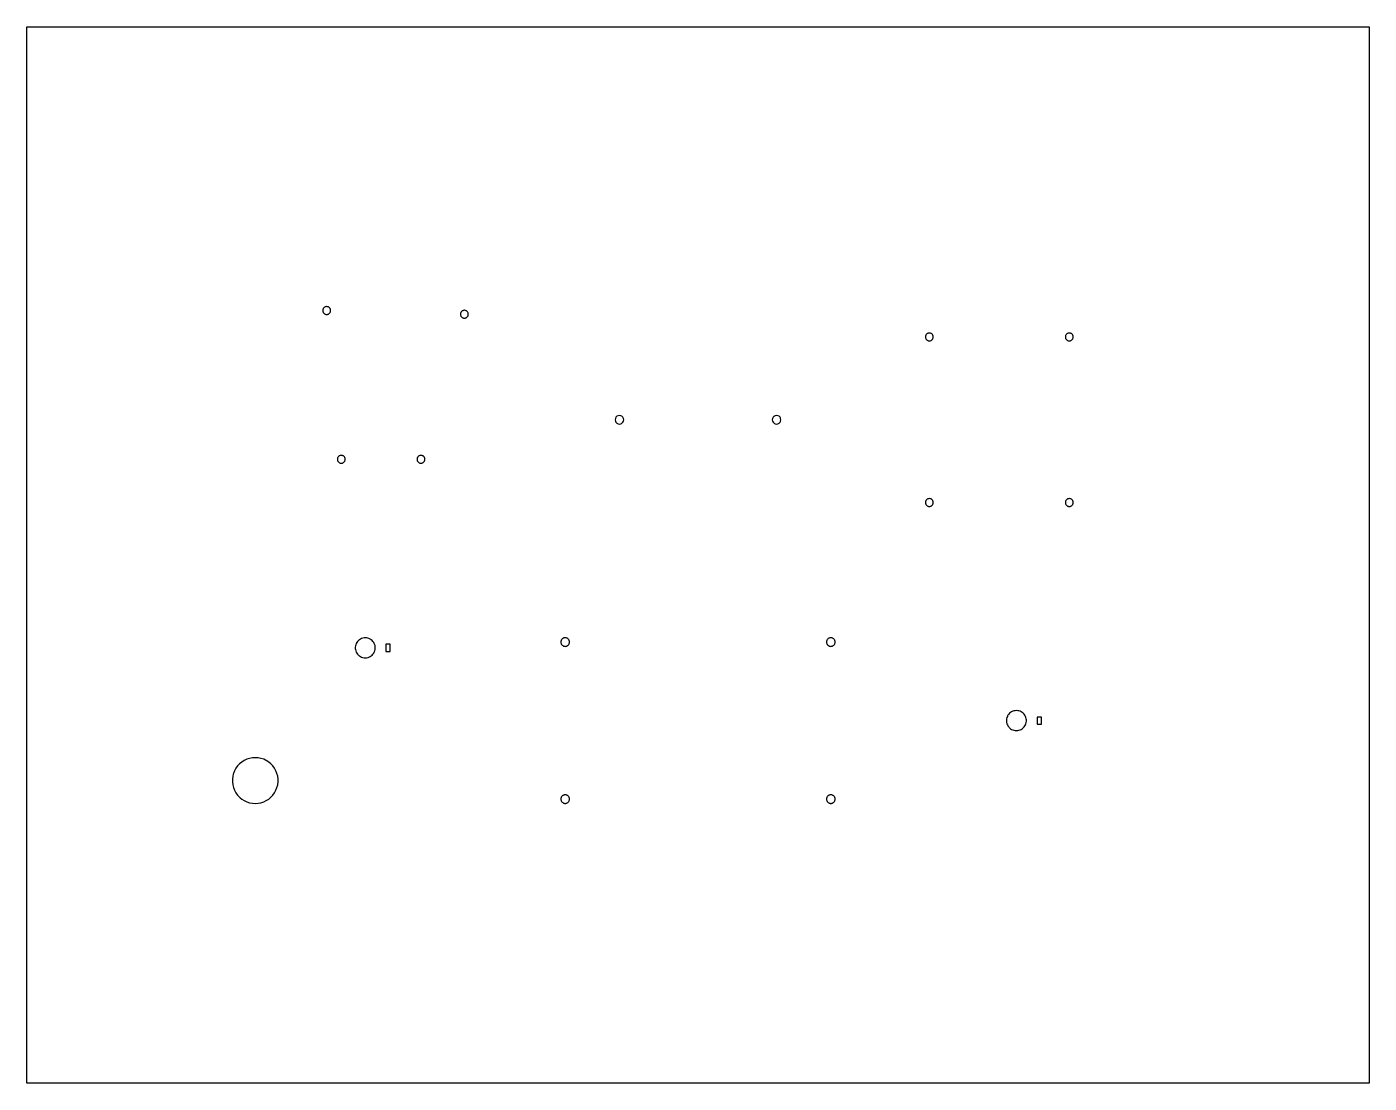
# Model space of a CAD drawing. Extents: x -100 to 370, y 272 to 642.
import ezdxf

# ---------------------------------------------------------------- set-up
doc = ezdxf.new("R2010")
doc.units = 0
doc.layers.get('0').update_dxf_attribs({"linetype": 'CONTINUOUS'})

msp = doc.modelspace()

# ---------------------------------------------------------------- linework, layer by layer
at = {"color": 7}
for points in [[(370, 272), (-28.006001, 272), (-100, 272), (-100, 642), (-28.006001, 642), (-12.037, 642), (3.622, 642), (6.372, 642), (8.722, 642), (11.472, 642), (14.995, 642), (21.995001, 642), (25.752001, 642), (27.252001, 642), (36.622002, 642), (39.372002, 642), (51.821999, 642), (54.571999, 642), (86.999001, 642), (89.994003, 642), (106, 642), (109, 642), (161.001007, 642), (164.001007, 642), (180.007004, 642), (183.001007, 642), (214.628006, 642), (217.378006, 642), (242.998993, 642), (249.998993, 642), (253.755997, 642), (255.255997, 642), (263.628998, 642), (266.378998, 642), (370, 642), (370, 474.002998), (370, 369.997)], [(3.994, 541.688995), (4.096, 541.593475), (4.12, 541.570999), (4.26, 541.468994), (4.411, 541.386002), (4.572, 541.322998), (4.739, 541.279999), (4.91, 541.257996), (5.083, 541.257996), (5.254, 541.279999), (5.421, 541.322998), (5.582, 541.386002), (5.733, 541.468994), (5.873, 541.570999), (5.999, 541.688995), (6.109, 541.822006), (6.144, 541.877548), (6.201, 541.968002), (6.20859, 541.983994), (6.275, 542.123993), (6.328, 542.289001), (6.361, 542.457993), (6.372, 542.630005), (6.361, 542.802994), (6.328, 542.972), (6.275, 543.136993), (6.201, 543.292999), (6.144, 543.383453), (6.109, 543.438995), (5.999, 543.572006), (5.873, 543.690002), (5.733, 543.791), (5.582, 543.875), (5.421, 543.938004), (5.254, 543.981003), (5.083, 544.003006), (4.91, 544.003006), (4.739, 543.981003), (4.572, 543.938004), (4.411, 543.875), (4.26, 543.791), (4.12, 543.690002), (4.096, 543.667526), (3.994, 543.572006), (3.884, 543.438995), (3.792, 543.292999), (3.718, 543.136993), (3.665, 542.972), (3.632, 542.802994), (3.622, 542.630005), (3.632, 542.457993), (3.665, 542.289001), (3.718, 542.123993), (3.792, 541.968002), (3.884, 541.822006)], [(52.939999, 539.979996), (53.111, 539.957993), (53.248001, 539.957993), (53.284, 539.957993), (53.455002, 539.979996), (53.622002, 540.022995), (53.783001, 540.085999), (53.933998, 540.169006), (54.074001, 540.270996), (54.200001, 540.389008), (54.310001, 540.522003), (54.402, 540.667999), (54.476002, 540.824005), (54.519951, 540.960007), (54.528999, 540.988007), (54.562, 541.158005), (54.571999, 541.330002), (54.562, 541.503006), (54.528999, 541.671997), (54.476002, 541.837006), (54.406269, 541.983994), (54.402, 541.992996), (54.310001, 542.139008), (54.200001, 542.272003), (54.074001, 542.389999), (53.933998, 542.490997), (53.783001, 542.574997), (53.622002, 542.638), (53.455002, 542.681), (53.284, 542.703003), (53.248001, 542.703003), (53.111, 542.703003), (52.939999, 542.681), (52.771999, 542.638), (52.612, 542.574997), (52.460999, 542.490997), (52.320999, 542.389999), (52.195, 542.272003), (52.084999, 542.139008), (51.992001, 541.992996), (51.987789, 541.983994), (51.918999, 541.837006), (51.866001, 541.671997), (51.833, 541.503006), (51.821999, 541.330002), (51.833, 541.158005), (51.866001, 540.988007), (51.87505, 540.960007), (51.918999, 540.824005), (51.992001, 540.667999), (52.084999, 540.522003), (52.195, 540.389008), (52.320999, 540.270996), (52.460999, 540.169006), (52.612, 540.085999), (52.771999, 540.022995)], [(215.001007, 532.436005), (215.039993, 532.399475), (215.126999, 532.317993), (215.266006, 532.216003), (215.417999, 532.132996), (215.578003, 532.069), (215.744995, 532.026993), (215.917007, 532.005005), (216.089005, 532.005005), (216.261002, 532.026993), (216.427994, 532.069), (216.589005, 532.132996), (216.740005, 532.216003), (216.880005, 532.317993), (217.005997, 532.436005), (217.087997, 532.535141), (217.115997, 532.569), (217.207993, 532.714996), (217.281998, 532.871002), (217.335007, 533.035004), (217.367004, 533.205002), (217.378006, 533.376999), (217.367004, 533.550003), (217.335007, 533.718994), (217.281998, 533.882996), (217.207993, 534.039993), (217.115997, 534.184998), (217.087997, 534.218857), (217.005997, 534.317993), (216.880005, 534.436996), (216.740005, 534.537994), (216.589005, 534.621002), (216.427994, 534.684998), (216.261002, 534.727997), (216.089005, 534.75), (215.917007, 534.75), (215.744995, 534.727997), (215.578003, 534.684998), (215.417999, 534.621002), (215.266006, 534.537994), (215.126999, 534.436996), (215.039993, 534.354828), (215.001007, 534.317993), (214.891006, 534.184998), (214.798004, 534.039993), (214.725006, 533.882996), (214.695038, 533.792007), (214.671005, 533.718994), (214.639008, 533.550003), (214.628006, 533.376999), (214.639008, 533.205002), (214.671005, 533.035004), (214.725006, 532.871002), (214.798004, 532.714996), (214.891006, 532.569)], [(264.127991, 532.317993), (264.191986, 532.271042), (264.266998, 532.216003), (264.419006, 532.132996), (264.57901, 532.069), (264.746002, 532.026993), (264.917999, 532.005005), (265.089996, 532.005005), (265.261993, 532.026993), (265.428986, 532.069), (265.588989, 532.132996), (265.740997, 532.216003), (265.880005, 532.317993), (266.006012, 532.436005), (266.115997, 532.569), (266.209015, 532.714996), (266.23999, 532.78125), (266.282013, 532.871002), (266.335999, 533.035004), (266.368011, 533.205002), (266.378998, 533.376999), (266.368011, 533.550003), (266.335999, 533.718994), (266.282013, 533.882996), (266.23999, 533.973328), (266.209015, 534.039993), (266.115997, 534.184998), (266.006012, 534.317993), (265.880005, 534.436996), (265.740997, 534.537994), (265.588989, 534.621002), (265.428986, 534.684998), (265.261993, 534.727997), (265.089996, 534.75), (264.917999, 534.75), (264.746002, 534.727997), (264.57901, 534.684998), (264.419006, 534.621002), (264.266998, 534.537994), (264.191986, 534.483505), (264.127991, 534.436996), (264.002014, 534.317993), (263.891998, 534.184998), (263.799011, 534.039993), (263.726013, 533.882996), (263.696045, 533.792007), (263.671997, 533.718994), (263.640015, 533.550003), (263.628998, 533.376999), (263.640015, 533.205002), (263.671997, 533.035004), (263.726013, 532.871002), (263.799011, 532.714996), (263.891998, 532.569), (264.002014, 532.436005)], [(107.036003, 502.949997), (107.5, 502.876007), (107.962997, 502.949997), (108.202415, 503.072006), (108.380997, 503.162994), (108.712997, 503.494995), (108.926003, 503.912994), (109, 504.376007), (108.926003, 504.839996), (108.712997, 505.257996), (108.380997, 505.589996), (107.962997, 505.802994), (107.5, 505.876007), (107.036003, 505.802994), (106.617996, 505.589996), (106.496002, 505.468002), (106.286003, 505.257996), (106.072998, 504.839996), (106, 504.376007), (106.072998, 503.912994), (106.286003, 503.494995), (106.496002, 503.285004), (106.617996, 503.162994), (106.796585, 503.072006)], [(162.037003, 502.949997), (162.501007, 502.876007), (162.964005, 502.949997), (163.203415, 503.072006), (163.382004, 503.162994), (163.714005, 503.494995), (163.839996, 503.742264), (163.927002, 503.912994), (164.001007, 504.376007), (163.927002, 504.839996), (163.839996, 505.010727), (163.714005, 505.257996), (163.382004, 505.589996), (162.964005, 505.802994), (162.501007, 505.876007), (162.037003, 505.802994), (161.792007, 505.678162), (161.619003, 505.589996), (161.287003, 505.257996), (161.074005, 504.839996), (161.001007, 504.376007), (161.074005, 503.912994), (161.287003, 503.494995), (161.619003, 503.162994), (161.792007, 503.074844), (161.797577, 503.072006)], [(9.839, 489.178001), (10.01, 489.156998), (10.183, 489.156998), (10.24, 489.164001), (10.354, 489.178001), (10.522, 489.221001), (10.682, 489.285004), (10.833, 489.367996), (10.973, 489.469002), (11.099, 489.587997), (11.209, 489.721001), (11.302, 489.866997), (11.375, 490.023003), (11.428, 490.186996), (11.461, 490.357002), (11.472, 490.528999), (11.461, 490.700996), (11.444888, 490.783997), (11.428, 490.871002), (11.375, 491.035004), (11.302, 491.191002), (11.209, 491.336998), (11.099, 491.470001), (10.973, 491.587997), (10.833, 491.690002), (10.682, 491.773003), (10.522, 491.836998), (10.354, 491.879997), (10.24, 491.893997), (10.183, 491.901001), (10.01, 491.901001), (9.839, 491.879997), (9.672, 491.836998), (9.511, 491.773003), (9.36, 491.690002), (9.22, 491.587997), (9.094, 491.470001), (8.984, 491.336998), (8.892, 491.191002), (8.818, 491.035004), (8.765, 490.871002), (8.748112, 490.783997), (8.732, 490.700996), (8.722, 490.528999), (8.732, 490.357002), (8.765, 490.186996), (8.818, 490.023003), (8.892, 489.866997), (8.959425, 489.760002), (8.984, 489.721001), (9.094, 489.587997), (9.22, 489.469002), (9.36, 489.367996), (9.511, 489.285004), (9.672, 489.221001)], [(36.792, 489.866997), (36.863998, 489.753967), (36.884998, 489.721001), (36.994999, 489.587997), (37.120998, 489.469002), (37.259998, 489.367996), (37.411999, 489.285004), (37.571999, 489.221001), (37.738998, 489.178001), (37.910999, 489.156998), (38.083, 489.156998), (38.255001, 489.178001), (38.422001, 489.221001), (38.583, 489.285004), (38.734001, 489.367996), (38.874001, 489.469002), (38.911999, 489.505173), (38.999001, 489.587997), (39.110001, 489.721001), (39.202, 489.866997), (39.276001, 490.023003), (39.328999, 490.186996), (39.361, 490.357002), (39.372002, 490.528999), (39.361, 490.700996), (39.345375, 490.783997), (39.328999, 490.871002), (39.276001, 491.035004), (39.202, 491.191002), (39.110001, 491.336998), (38.999001, 491.470001), (38.911999, 491.552132), (38.874001, 491.587997), (38.734001, 491.690002), (38.583, 491.773003), (38.422001, 491.836998), (38.255001, 491.879997), (38.083, 491.901001), (37.910999, 491.901001), (37.738998, 491.879997), (37.571999, 491.836998), (37.411999, 491.773003), (37.259998, 491.690002), (37.120998, 491.587997), (36.994999, 491.470001), (36.884998, 491.336998), (36.863998, 491.304031), (36.792, 491.191002), (36.719002, 491.035004), (36.665001, 490.871002), (36.632999, 490.700996), (36.622002, 490.528999), (36.632999, 490.357002), (36.665001, 490.186996), (36.719002, 490.023003)], [(216.880005, 474.316002), (216.969696, 474.400002), (217.005997, 474.433998), (217.087997, 474.533142), (217.115997, 474.567001), (217.207993, 474.712997), (217.281998, 474.869003), (217.335007, 475.033997), (217.367004, 475.203003), (217.378006, 475.375999), (217.367004, 475.547997), (217.335007, 475.717003), (217.281998, 475.882004), (217.207993, 476.038002), (217.115997, 476.183998), (217.087997, 476.217857), (217.005997, 476.317001), (216.880005, 476.434998), (216.862152, 476.447998), (216.740005, 476.537003), (216.589005, 476.620003), (216.427994, 476.682999), (216.261002, 476.725998), (216.089005, 476.748001), (215.917007, 476.748001), (215.744995, 476.725998), (215.578003, 476.682999), (215.417999, 476.620003), (215.266006, 476.537003), (215.144714, 476.447998), (215.126999, 476.434998), (215.039993, 476.353523), (215.001007, 476.317001), (214.891006, 476.183998), (214.798004, 476.038002), (214.725006, 475.882004), (214.671005, 475.717003), (214.639008, 475.547997), (214.628006, 475.375999), (214.639008, 475.203003), (214.671005, 475.033997), (214.725006, 474.869003), (214.798004, 474.712997), (214.891006, 474.567001), (215.001007, 474.433998), (215.037308, 474.400002), (215.126999, 474.316002), (215.266006, 474.214996), (215.417999, 474.130997), (215.578003, 474.068001), (215.744995, 474.025002), (215.917007, 474.002998), (216.089005, 474.002998), (216.261002, 474.025002), (216.427994, 474.068001), (216.589005, 474.130997), (216.740005, 474.214996)], [(265.880005, 474.316002), (265.969696, 474.400002), (266.006012, 474.433998), (266.115997, 474.567001), (266.209015, 474.712997), (266.23999, 474.779243), (266.282013, 474.869003), (266.335999, 475.033997), (266.368011, 475.203003), (266.378998, 475.375999), (266.368011, 475.547997), (266.335999, 475.717003), (266.282013, 475.882004), (266.23999, 475.971756), (266.209015, 476.038002), (266.115997, 476.183998), (266.006012, 476.317001), (265.880005, 476.434998), (265.862274, 476.447998), (265.740997, 476.537003), (265.588989, 476.620003), (265.428986, 476.682999), (265.261993, 476.725998), (265.089996, 476.748001), (264.917999, 476.748001), (264.746002, 476.725998), (264.57901, 476.682999), (264.419006, 476.620003), (264.266998, 476.537003), (264.191986, 476.481964), (264.145721, 476.447998), (264.127991, 476.434998), (264.002014, 476.317001), (263.891998, 476.183998), (263.799011, 476.038002), (263.726013, 475.882004), (263.671997, 475.717003), (263.640015, 475.547997), (263.63208, 475.424004), (263.628998, 475.375999), (263.640015, 475.203003), (263.671997, 475.033997), (263.726013, 474.869003), (263.799011, 474.712997), (263.891998, 474.567001), (264.002014, 474.433998), (264.0383, 474.400002), (264.127991, 474.316002), (264.266998, 474.214996), (264.419006, 474.130997), (264.57901, 474.068001), (264.746002, 474.025002), (264.917999, 474.002998), (265.089996, 474.002998), (265.261993, 474.025002), (265.428986, 474.068001), (265.588989, 474.130997), (265.740997, 474.214996)], [(19.368, 421.109001), (19.500162, 421.152), (19.785999, 421.244999), (20.184999, 421.431999), (20.556999, 421.667), (20.896, 421.948002), (21.198, 422.268002), (21.455999, 422.624001), (21.669001, 423.008999), (21.830999, 423.417), (21.940001, 423.842999), (21.995001, 424.278999), (21.995001, 424.719002), (21.940001, 425.154999), (21.916204, 425.248001), (21.830999, 425.581001), (21.669001, 425.988998), (21.455999, 426.375), (21.198, 426.73), (20.896, 427.050999), (20.556999, 427.331001), (20.48, 427.379642), (20.184999, 427.566002), (19.785999, 427.752998), (19.368, 427.889), (18.934999, 427.972), (18.495001, 427.999001), (18.056, 427.972), (17.622999, 427.889), (17.204, 427.752998), (16.806, 427.566002), (16.434, 427.331001), (16.384001, 427.289703), (16.094999, 427.050999), (15.793, 426.73), (15.534, 426.375), (15.322, 425.988998), (15.16, 425.581001), (15.051, 425.154999), (14.995, 424.719002), (14.995, 424.278999), (15.051, 423.842999), (15.16, 423.417), (15.322, 423.008999), (15.534, 422.624001), (15.793, 422.268002), (16.094999, 421.948002), (16.384001, 421.708447), (16.434, 421.667), (16.806, 421.431999), (17.204, 421.244999), (17.490522, 421.152), (17.622999, 421.109001), (18.056, 421.027), (18.495001, 420.999001), (18.934999, 421.027)], [(88.308998, 425.011002), (88.497002, 424.999001), (88.684998, 425.011002), (88.870003, 425.046001), (89.049004, 425.104), (89.219002, 425.185001), (89.318176, 425.248001), (89.377998, 425.285999), (89.523003, 425.405998), (89.652, 425.542999), (89.763, 425.695), (89.853996, 425.860001), (89.922997, 426.035999), (89.970001, 426.217999), (89.994003, 426.404999), (89.994003, 426.592999), (89.970001, 426.779999), (89.922997, 426.963001), (89.853996, 427.138), (89.766861, 427.296001), (89.763, 427.303001), (89.652, 427.455002), (89.523003, 427.592999), (89.377998, 427.713001), (89.219002, 427.813999), (89.049004, 427.894001), (88.870003, 427.952), (88.684998, 427.987), (88.497002, 427.999001), (88.308998, 427.987), (88.124001, 427.952), (88.064003, 427.932667), (87.944, 427.894001), (87.774002, 427.813999), (87.614998, 427.713001), (87.470001, 427.592999), (87.341003, 427.455002), (87.230003, 427.303001), (87.226143, 427.296001), (87.139, 427.138), (87.07, 426.963001), (87.023003, 426.779999), (86.999001, 426.592999), (86.999001, 426.404999), (87.023003, 426.217999), (87.07, 426.035999), (87.139, 425.860001), (87.230003, 425.695), (87.341003, 425.542999), (87.470001, 425.405998), (87.614998, 425.285999), (87.67482, 425.248001), (87.774002, 425.185001), (87.944, 425.104), (88.124001, 425.046001)], [(181.315994, 425.011002), (181.503998, 424.999001), (181.692001, 425.011002), (181.876999, 425.046001), (182.056, 425.104), (182.227005, 425.185001), (182.326172, 425.248001), (182.386002, 425.285999), (182.531006, 425.405998), (182.660004, 425.542999), (182.770996, 425.695), (182.860992, 425.860001), (182.931, 426.035999), (182.977997, 426.217999), (183.001007, 426.404999), (183.001007, 426.592999), (182.977997, 426.779999), (182.931, 426.963001), (182.860992, 427.138), (182.774811, 427.296001), (182.770996, 427.303001), (182.660004, 427.455002), (182.531006, 427.592999), (182.386002, 427.713001), (182.272003, 427.785416), (182.227005, 427.813999), (182.056, 427.894001), (181.876999, 427.952), (181.692001, 427.987), (181.503998, 427.999001), (181.315994, 427.987), (181.130997, 427.952), (180.951996, 427.894001), (180.781006, 427.813999), (180.621994, 427.713001), (180.477005, 427.592999), (180.348007, 427.455002), (180.237, 427.303001), (180.233185, 427.296001), (180.223999, 427.279167), (180.147003, 427.138), (180.076996, 426.963001), (180.029999, 426.779999), (180.007004, 426.592999), (180.007004, 426.404999), (180.029999, 426.217999), (180.076996, 426.035999), (180.147003, 425.860001), (180.223999, 425.718834), (180.237, 425.695), (180.348007, 425.542999), (180.477005, 425.405998), (180.621994, 425.285999), (180.681824, 425.248001), (180.781006, 425.185001), (180.951996, 425.104), (181.130997, 425.046001)], [(27.252001, 423.249001), (27.252001, 425.749001), (25.752001, 425.749001), (25.752001, 423.249001)], [(248.899994, 396.447001), (249.021347, 396.576), (249.201004, 396.767), (249.460007, 397.122999), (249.671997, 397.507999), (249.835007, 397.917), (249.944, 398.341999), (249.998993, 398.778999), (249.998993, 399.218), (249.944, 399.653999), (249.835007, 400.08), (249.671997, 400.489), (249.571228, 400.672001), (249.460007, 400.874001), (249.201004, 401.229), (248.899994, 401.549999), (248.561005, 401.83), (248.188995, 402.065001), (247.789993, 402.253), (247.371002, 402.388), (246.938995, 402.471001), (246.498993, 402.497999), (246.059998, 402.471001), (245.759995, 402.413494), (245.626999, 402.388), (245.207993, 402.253), (244.809998, 402.065001), (244.438004, 401.83), (244.098999, 401.549999), (243.796997, 401.229), (243.537994, 400.874001), (243.426773, 400.672001), (243.326004, 400.489), (243.164001, 400.08), (243.054001, 399.653999), (242.998993, 399.218), (242.998993, 398.778999), (243.054001, 398.341999), (243.164001, 397.917), (243.326004, 397.507999), (243.537994, 397.122999), (243.796997, 396.767), (243.977249, 396.576), (244.098999, 396.447001), (244.438004, 396.167), (244.809998, 395.931), (245.207993, 395.743999), (245.626999, 395.608), (246.059998, 395.525999), (246.498993, 395.497999), (246.938995, 395.525999), (247.371002, 395.608), (247.789993, 395.743999), (248.188995, 395.931), (248.561005, 396.167)], [(255.255997, 397.747999), (255.255997, 400.247999), (253.755997, 400.247999), (253.755997, 397.747999), (255.255997, 397.747999)], [(-21.024, 370.061), (-20.021, 369.997), (-19.018, 370.061), (-18.032, 370.249), (-17.076, 370.559), (-16.167, 370.987), (-15.319, 371.525), (-14.745443, 372), (-14.545, 372.166), (-13.857, 372.898), (-13.266, 373.711), (-12.782, 374.591), (-12.413, 375.526), (-12.163, 376.499), (-12.037, 377.495), (-12.037, 378.5), (-12.163, 379.497), (-12.413, 380.47), (-12.782, 381.404), (-13.266, 382.284), (-13.857, 383.097), (-14.545, 383.83), (-15.319, 384.47), (-16.167, 385.008), (-16.384001, 385.110174), (-17.076, 385.436), (-18.032, 385.747), (-19.018, 385.935), (-20.021, 385.998), (-21.024, 385.935), (-22.011, 385.747), (-22.966, 385.436), (-23.875, 385.008), (-24.724001, 384.47), (-25.497999, 383.83), (-26.184999, 383.097), (-26.775999, 382.284), (-27.26, 381.404), (-27.629999, 380.47), (-27.701429, 380.192), (-27.879999, 379.497), (-28.006001, 378.5), (-28.006001, 377.495), (-27.879999, 376.499), (-27.629999, 375.526), (-27.26, 374.591), (-26.775999, 373.711), (-26.184999, 372.898), (-25.497999, 372.166), (-25.297558, 372), (-24.724001, 371.525), (-23.875, 370.987), (-22.966, 370.559), (-22.011, 370.249)], [(87.944, 370.103), (88.064003, 370.064333), (88.124001, 370.045), (88.308998, 370.009), (88.497002, 369.997), (88.684998, 370.009), (88.870003, 370.045), (89.049004, 370.103), (89.219002, 370.183), (89.377998, 370.284), (89.523003, 370.404), (89.652, 370.541), (89.763, 370.694), (89.853996, 370.859), (89.900131, 370.976), (89.922997, 371.034), (89.970001, 371.216), (89.994003, 371.403), (89.994003, 371.592), (89.970001, 371.779), (89.922997, 371.961), (89.907623, 372), (89.853996, 372.136), (89.763, 372.301), (89.652, 372.454), (89.523003, 372.591), (89.377998, 372.711), (89.219002, 372.812), (89.049004, 372.892), (88.870003, 372.95), (88.684998, 372.986), (88.497002, 372.998), (88.308998, 372.986), (88.124001, 372.95), (88.064003, 372.930667), (87.944, 372.892), (87.774002, 372.812), (87.614998, 372.711), (87.470001, 372.591), (87.341003, 372.454), (87.230003, 372.301), (87.139, 372.136), (87.085381, 372), (87.07, 371.961), (87.023003, 371.779), (86.999001, 371.592), (86.999001, 371.403), (87.023003, 371.216), (87.07, 371.034), (87.139, 370.859), (87.230003, 370.694), (87.341003, 370.541), (87.470001, 370.404), (87.614998, 370.284), (87.774002, 370.183)], [(180.147003, 370.859), (180.223999, 370.717833), (180.237, 370.694), (180.348007, 370.541), (180.477005, 370.404), (180.621994, 370.284), (180.781006, 370.183), (180.951996, 370.103), (181.130997, 370.045), (181.315994, 370.009), (181.503998, 369.997), (181.692001, 370.009), (181.876999, 370.045), (182.056, 370.103), (182.227005, 370.183), (182.272003, 370.211585), (182.386002, 370.284), (182.531006, 370.404), (182.660004, 370.541), (182.770996, 370.694), (182.860992, 370.859), (182.931, 371.034), (182.977997, 371.216), (183.001007, 371.403), (183.001007, 371.592), (182.977997, 371.779), (182.931, 371.961), (182.915405, 372), (182.860992, 372.136), (182.770996, 372.301), (182.660004, 372.454), (182.531006, 372.591), (182.386002, 372.711), (182.272003, 372.783415), (182.227005, 372.812), (182.056, 372.892), (181.876999, 372.95), (181.692001, 372.986), (181.503998, 372.998), (181.315994, 372.986), (181.130997, 372.95), (180.951996, 372.892), (180.781006, 372.812), (180.621994, 372.711), (180.477005, 372.591), (180.348007, 372.454), (180.237, 372.301), (180.223999, 372.277167), (180.147003, 372.136), (180.092606, 372), (180.076996, 371.961), (180.029999, 371.779), (180.007004, 371.592), (180.007004, 371.403), (180.029999, 371.216), (180.076996, 371.034)]]:
    msp.add_lwpolyline(points, close=True, dxfattribs=at)

doc.saveas('drawing.dxf')
